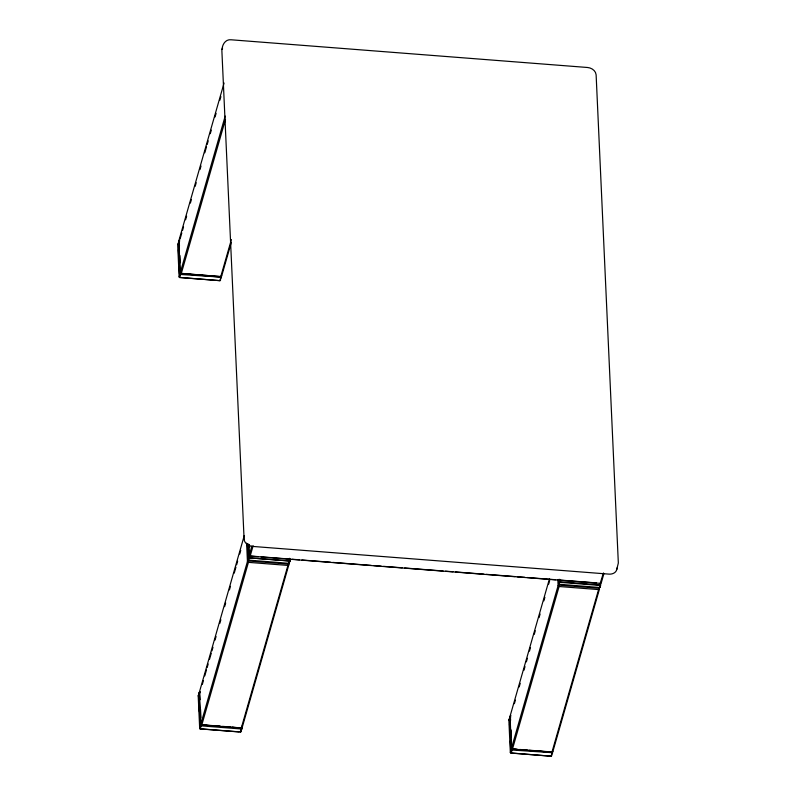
<?xml version="1.0" encoding="UTF-8"?>
<svg xmlns="http://www.w3.org/2000/svg" width="796" height="796" viewBox="0 0 796 796"><rect width="100%" height="100%" fill="white"/><g stroke="black" fill="none" stroke-linecap="round" stroke-linejoin="round"><path stroke-width="1.19" d="M180.732 273.615L179.767 277.525L219.985 280.66L221.447 277.147L180.732 273.615L180.025 273.933L179.14 276.998L179.767 277.525L179.14 276.998L177.667 244.531L179.13 241.029L179.468 245.954M220.95 276.739L219.985 280.66L179.637 277.416M240.989 729.206L241.098 731.614L240.521 732.051L241.974 728.549L241.477 728.131L201.259 725.007L200.303 728.927L240.521 732.051L241.974 728.549L241.865 726.141M241.477 728.131L241.397 728.987L201.179 725.862L200.552 725.325L199.08 692.858L199.657 692.42L200.114 699.754M248.402 557.309L248.432 562.354L201.816 724.927L200.821 724.071L247.437 561.498L248.571 560.991L288.062 564.056L287.923 565.429L241.307 728.002L201.816 724.927L200.821 724.071L199.368 692.202L244.273 535.599M511.808 746.747C511.908 747.902 512.166 753.991 510.335 752.538L511.211 749.474L511.918 749.155L552.135 752.28L551.18 756.2L510.962 753.076L510.335 752.538L508.863 720.072L510.316 716.569L510.614 720.3M559.001 580.234L559.091 586.503L512.475 749.076L511.48 748.22L558.096 585.647L559.23 585.14L598.721 588.204L598.582 589.577L551.966 752.15L512.475 749.076L511.48 748.22L510.027 716.34L549.449 578.871M559.688 579.309L559.16 584.344L558.722 583.975L559.797 581.727L600.373 584.881L600.313 585.478L599.736 587.498L559.071 584.264L558.553 580.334M222.034 49.402C222.293 44.387 225.666 38.934 231.318 39.8L587.538 67.491C591.508 67.809 595.756 70.585 596.124 74.824L618.333 563.001L616.731 569.578M224.084 83.013L178.831 240.8L180.284 272.68L181.289 273.535L220.771 276.6L221.706 275.904L231.308 242.432M178.244 244.093L179.13 241.029M180.105 238.899L181.816 232.929M182.503 230.532L183.538 226.95M185.587 219.776L186.622 216.194M190.393 203.04L191.418 199.458M195.189 186.304L196.214 182.722M199.985 169.568L201.02 165.986M204.781 152.832L206.502 146.852M207.189 144.464L208.214 140.882M210.273 133.708L211.298 130.126M215.069 116.972L216.094 113.39M219.865 100.236L220.9 96.654M225.188 116.087L180.284 272.68L181.289 273.535L225.507 119.33M231.397 239.546L220.771 276.6L181.08 273.346M199.368 693.445L198.204 695.933L199.677 728.39L200.303 728.927L199.677 728.39L200.552 725.325L201.259 725.007M202.353 684.321L203.378 680.739M204.751 675.953L206.463 669.973M207.149 667.585L208.184 664.003M209.547 659.217L211.268 653.237M211.955 650.849L212.98 647.267M215.039 640.093L216.064 636.502M219.835 623.358L220.86 619.766M224.631 606.622L225.666 603.03M229.437 589.886L230.462 586.294M234.233 573.15L235.944 567.17M236.631 564.782L237.656 561.2M239.715 554.026L240.74 550.434M251.874 546.086L249.218 555.349L250.153 556.145L600.433 583.368L601.298 582.712L603.955 573.458M247.347 544.056L248.501 560.195L249.138 557.578L248.581 545.449M253.138 545.728L250.153 556.145L249.218 555.349L248.71 544.195M232.462 727.136L241.307 728.002L242.243 727.295L288.858 564.722L288.749 562.274M510.316 716.569L508.863 720.072M514.385 703.684L515.41 700.102M519.181 686.948L520.206 683.366M523.977 670.212L525.012 666.63M526.385 661.844L527.41 658.262M529.469 651.088L530.494 647.506M534.265 634.352L535.29 630.77M539.061 617.616L540.096 614.034M543.857 600.88L544.892 597.298M548.663 584.145L549.688 580.563M603.418 572.951L600.244 583.189L601.298 582.712M552.902 751.444L551.767 751.961L552.902 751.444L599.517 588.871L598.721 588.204M510.833 752.956L551.18 756.2L552.633 752.698L552.135 752.28M600.144 587.199L599.647 587.418L600.721 585.179L600.612 582.752M179.767 240.094L178.831 240.8L179.627 241.467M221.447 277.147L180.642 274.461L180.025 273.933L178.543 241.467L179.249 241.148M200.294 691.495L199.368 692.202L200.164 692.858M599.517 588.871L598.582 589.577L559.091 586.503L558.096 585.647L557.817 579.518M510.952 715.644L510.027 716.34L510.823 717.007M552.633 752.698L511.838 750.011L511.211 749.474L509.738 717.007L510.445 716.689M220.572 276.411L221.706 275.904M219.855 280.54L220.562 280.222M199.786 692.54L199.08 692.858L198.204 695.933L198.701 696.341M241.108 727.813L242.243 727.295M551.051 756.081L551.757 755.762M249.954 555.966L258.62 556.643M261.098 556.832L289.565 559.041M292.042 559.24L299.465 559.817M301.943 560.006L330.41 562.215M332.887 562.414L371.254 565.399M373.732 565.588L381.165 566.165M383.632 566.354L402.199 567.797M404.676 567.996L443.044 570.971M445.521 571.17L452.954 571.747M455.421 571.936L483.888 574.155M486.366 574.344L514.833 576.553M517.31 576.752L524.743 577.329M527.211 577.518L555.678 579.727M558.155 579.926L596.532 582.901M201.617 724.738L220.124 726.181M222.591 726.37L229.994 726.947M512.276 748.887L517.211 749.275M519.679 749.464L527.081 750.041M529.549 750.23L548.056 751.673M239.168 731.842L200.174 728.808L199.846 721.594M600.373 584.881L600.313 585.478L559.737 582.324L559.19 579.528M288.062 564.056L288.858 564.722L287.923 565.429L248.432 562.354L247.437 561.498L246.601 543.111M559.16 584.344L558.842 579.408M248.501 560.195L248.034 544.464M511.042 729.912L511.37 737.126M509.52 724.101L509.848 731.315M510.286 740.937L510.614 748.15M289.953 558.603L290.062 561.031L289.077 563.349L248.412 560.115L248.243 556.474M289.605 558.314L289.077 563.349L289.376 560.623M249.456 544.812L249.566 547.29M247.785 543.817L247.954 547.499M247.685 544.345L247.964 550.414M244.093 539.091L221.885 50.914A8.378 6.527 16 0 1 222.591 48.039M179.906 255.576L180.234 262.789M200.552 709.375L200.94 717.793M178.384 249.755L178.712 256.969M179.15 266.59L179.478 273.804M199.02 703.555L199.408 711.972M244.113 539.111A8.378 6.527 16 0 0 246.133 543.439A8.457 6.597 16 0 0 249.009 545.459A8.378 6.527 16 0 0 252.68 546.424L608.9 574.115A8.378 6.527 16 0 0 614.014 573.04A8.457 6.597 16 0 0 616.174 570.941A8.378 6.527 16 0 0 616.88 568.065M290.062 561.031L248.641 557.807L290.062 561.031"/></g></svg>
